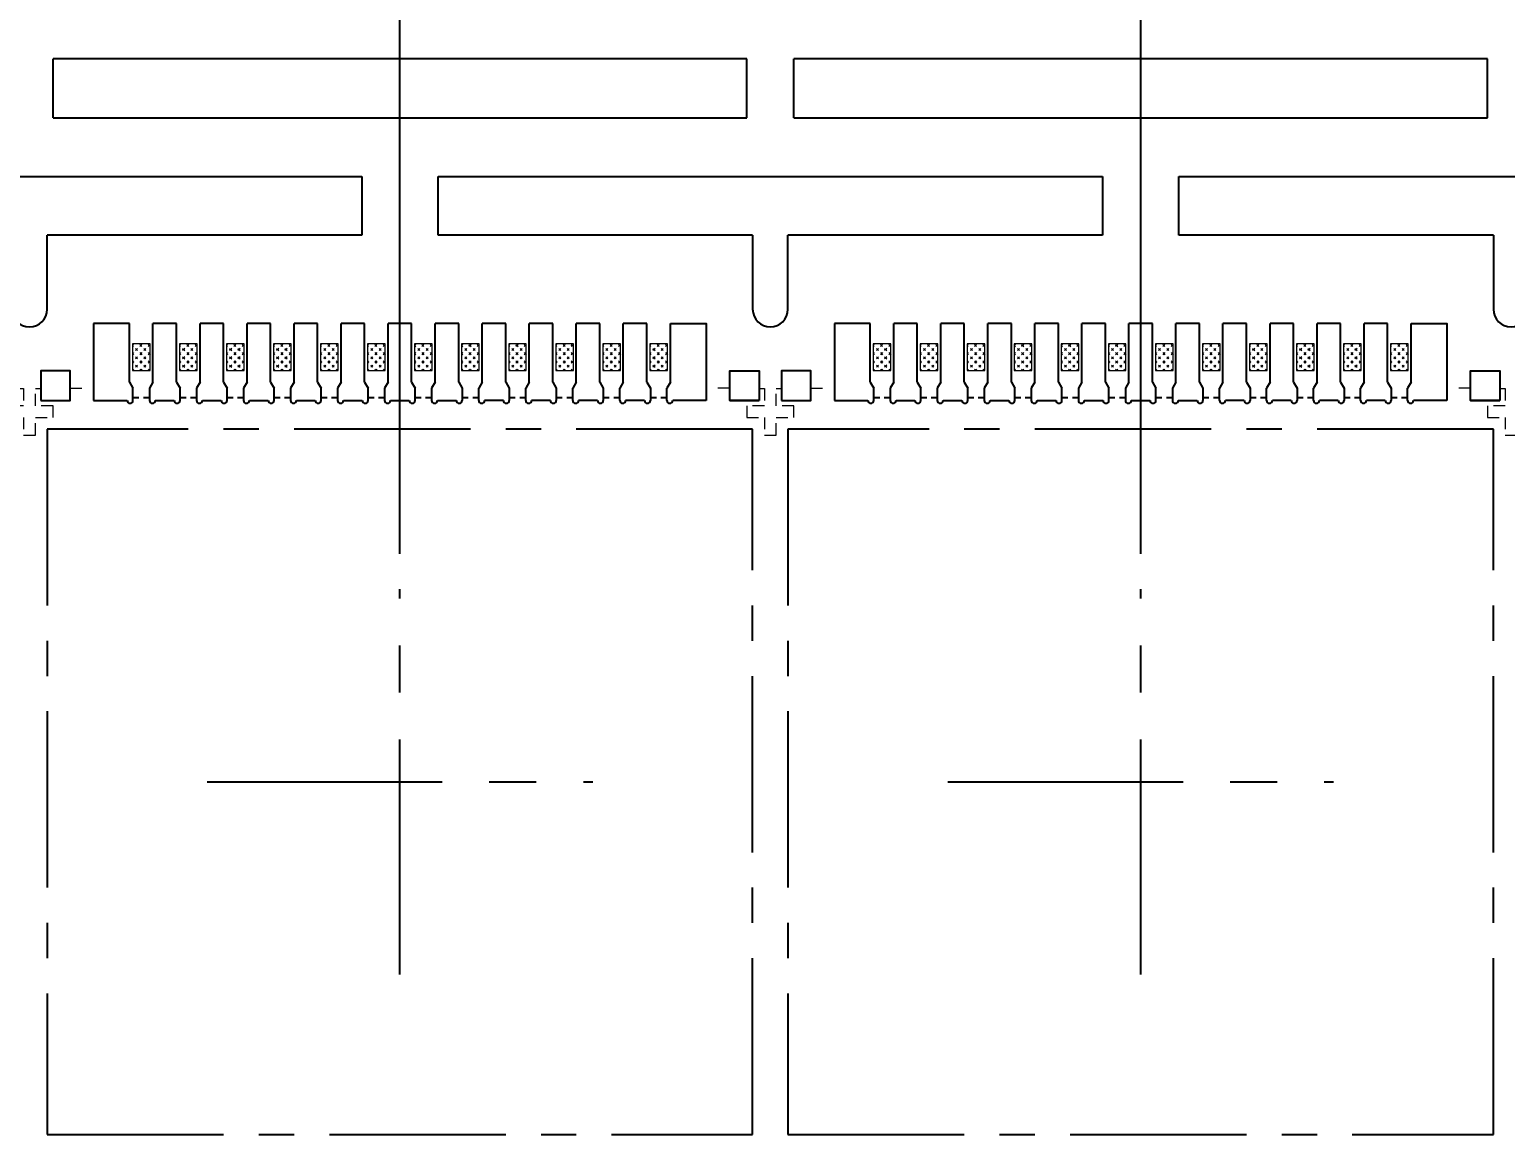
# Model space of a CAD drawing. Header units: inches. Extents: x 5 to 403, y 5 to 265.
# Drawn here: x 92.79 to 105.34, y 208.3 to 217.7 of the extents above; entities that cross this region are included whole.
import ezdxf

# ---------------------------------------------------------------- set-up
doc = ezdxf.new("R2010")
doc.units = ezdxf.units.IN
doc.header["$MEASUREMENT"] = 0
doc.linetypes.add('CENTER', pattern=[2, 1.25, -0.25, 0.25, -0.25])
doc.linetypes.add('HIDDEN', pattern=[0.375, 0.25, -0.125])
for name, color, linetype in [('1D（虚线、T-shape等)', 4, 'Continuous'), ('1（实线、SECTION图示等）', 7, 'Continuous'), ('CEN(中心线)', 1, 'CENTER'), ('DIM(尺寸标注）', 4, 'Continuous'), ('LFBOT（框架底面线、虚线）', 4, 'HIDDEN'), ('LFTOP（框架正面线、实线）', 7, 'Continuous'), ('PKG LINE（虚线）', 2, 'HIDDEN'), ('PLATING（电镀）', 3, 'Continuous')]:
    doc.layers.add(name, color=color, linetype=linetype)
doc.styles.add('SIMPLEX', font='SIMPLEX')
doc.styles.get("Standard").update_dxf_attribs({"font": ''})
doc.styles.get('Standard').set_extended_font_data('SimSun')
doc.dimstyles.get("Standard").update_dxf_attribs({"dimtxt": 0.18, "dimasz": 0.18, "dimexe": 0.18, "dimexo": 0.0625, "dimgap": 0.09, "dimtad": 0, "dimtih": 1, "dimtoh": 1, "dimdec": 4, "dimzin": 0, "dimdsep": 46, "dimtxsty": 'Standard', "dimcen": 0.09, "dimadec": 0, "dimazin": 0, "dimtfac": 1, "dimtdec": 4, "dimtofl": 0, "dimtmove": 0, "dimatfit": 3, "dimfxl": 0, "dimtolj": 1, "dimtzin": 0, "dimarcsym": 0})

# ---------------------------------------------------------------- blocks, each defined once
blk = doc.blocks.new('*D12')
at = {"layer": 'Defpoints', "color": 0}
for p in [(75.37, 227.93), (112.787, 220.436), (74.537, 210.048)]:
    blk.add_point(p, dxfattribs=at)
at = {"layer": 'DIM(尺寸标注）', "lineweight": 5}
for p, q in [((75.37, 227.67), (75.37, 227.93)), ((74.537, 227.41), (75.37, 227.67)), ((74.537, 210.118), (74.537, 227.41))]:
    blk.add_line(p, q, dxfattribs=at)
at = {"layer": 'DIM(尺寸标注）', "color": 1, "lineweight": 0, "insert": (75.37, 230.798), "char_height": 1.15, "attachment_point": 5, "rotation": 90, "style": 'SIMPLEX'}
blk.add_mtext('38.250', dxfattribs=at)

msp = doc.modelspace()

# ---------------------------------------------------------------- hatches: boundary and pattern name
at = {"layer": 'PLATING（电镀）', "linetype": 'ByBlock', "lineweight": 5}
h = msp.add_hatch(dxfattribs=at)
h.set_pattern_fill('CROSS', color=3, scale=0.05)
h.set_pattern_definition([(315, (-131.13546, 438.253304), (-0.035355339, -0.035355339), [0.025, -0.025]), (225, (-131.117783, 438.253304), (-0.035355339, 0.035355339), [0.025, -0.025])])
h.paths.add_polyline_path([(93.66232, 214.79804), (93.66232, 215.02304), (93.81232, 215.02304), (93.81232, 214.79804)])
h = msp.add_hatch(dxfattribs=at)
h.set_pattern_fill('CROSS', color=3, scale=0.05)
h.set_pattern_definition([(315, (-130.73546, 438.253304), (-0.035355339, -0.035355339), [0.025, -0.025]), (225, (-130.717783, 438.253304), (-0.035355339, 0.035355339), [0.025, -0.025])])
h.paths.add_polyline_path([(94.06232, 214.79804), (94.06232, 215.02304), (94.21232, 215.02304), (94.21232, 214.79804)])
h = msp.add_hatch(dxfattribs=at)
h.set_pattern_fill('CROSS', color=3, scale=0.05)
h.set_pattern_definition([(315, (-130.33546, 438.253304), (-0.035355339, -0.035355339), [0.025, -0.025]), (225, (-130.317783, 438.253304), (-0.035355339, 0.035355339), [0.025, -0.025])])
h.paths.add_polyline_path([(94.46232, 214.79804), (94.46232, 215.02304), (94.61232, 215.02304), (94.61232, 214.79804)])
h = msp.add_hatch(dxfattribs=at)
h.set_pattern_fill('CROSS', color=3, scale=0.05)
h.set_pattern_definition([(315, (-129.93546, 438.253304), (-0.035355339, -0.035355339), [0.025, -0.025]), (225, (-129.917783, 438.253304), (-0.035355339, 0.035355339), [0.025, -0.025])])
h.paths.add_polyline_path([(94.86232, 214.79804), (94.86232, 215.02304), (95.01232, 215.02304), (95.01232, 214.79804)])
h = msp.add_hatch(dxfattribs=at)
h.set_pattern_fill('CROSS', color=3, scale=0.05)
h.set_pattern_definition([(315, (-129.53546, 438.253304), (-0.035355339, -0.035355339), [0.025, -0.025]), (225, (-129.517783, 438.253304), (-0.035355339, 0.035355339), [0.025, -0.025])])
h.paths.add_polyline_path([(95.26232, 214.79804), (95.26232, 215.02304), (95.41232, 215.02304), (95.41232, 214.79804)])
h = msp.add_hatch(dxfattribs=at)
h.set_pattern_fill('CROSS', color=3, scale=0.05)
h.set_pattern_definition([(315, (-129.13546, 438.253304), (-0.035355339, -0.035355339), [0.025, -0.025]), (225, (-129.117783, 438.253304), (-0.035355339, 0.035355339), [0.025, -0.025])])
h.paths.add_polyline_path([(95.66232, 214.79804), (95.66232, 215.02304), (95.81232, 215.02304), (95.81232, 214.79804)])
h = msp.add_hatch(dxfattribs=at)
h.set_pattern_fill('CROSS', color=3, scale=0.05)
h.set_pattern_definition([(315, (-128.73546, 438.253304), (-0.035355339, -0.035355339), [0.025, -0.025]), (225, (-128.717783, 438.253304), (-0.035355339, 0.035355339), [0.025, -0.025])])
h.paths.add_polyline_path([(96.06232, 214.79804), (96.06232, 215.02304), (96.21232, 215.02304), (96.21232, 214.79804)])
h = msp.add_hatch(dxfattribs=at)
h.set_pattern_fill('CROSS', color=3, scale=0.05)
h.set_pattern_definition([(315, (-128.33546, 438.253304), (-0.035355339, -0.035355339), [0.025, -0.025]), (225, (-128.317783, 438.253304), (-0.035355339, 0.035355339), [0.025, -0.025])])
h.paths.add_polyline_path([(96.46232, 214.79804), (96.46232, 215.02304), (96.61232, 215.02304), (96.61232, 214.79804)])
h = msp.add_hatch(dxfattribs=at)
h.set_pattern_fill('CROSS', color=3, scale=0.05)
h.set_pattern_definition([(315, (-127.93546, 438.253304), (-0.035355339, -0.035355339), [0.025, -0.025]), (225, (-127.917783, 438.253304), (-0.035355339, 0.035355339), [0.025, -0.025])])
h.paths.add_polyline_path([(96.86232, 214.79804), (96.86232, 215.02304), (97.01232, 215.02304), (97.01232, 214.79804)])
h = msp.add_hatch(dxfattribs=at)
h.set_pattern_fill('CROSS', color=3, scale=0.05)
h.set_pattern_definition([(315, (-127.53546, 438.253304), (-0.035355339, -0.035355339), [0.025, -0.025]), (225, (-127.517783, 438.253304), (-0.035355339, 0.035355339), [0.025, -0.025])])
h.paths.add_polyline_path([(97.26232, 214.79804), (97.26232, 215.02304), (97.41232, 215.02304), (97.41232, 214.79804)])
h = msp.add_hatch(dxfattribs=at)
h.set_pattern_fill('CROSS', color=3, scale=0.05)
h.set_pattern_definition([(315, (-127.13546, 438.253304), (-0.035355339, -0.035355339), [0.025, -0.025]), (225, (-127.117783, 438.253304), (-0.035355339, 0.035355339), [0.025, -0.025])])
h.paths.add_polyline_path([(97.66232, 214.79804), (97.66232, 215.02304), (97.81232, 215.02304), (97.81232, 214.79804)])
h = msp.add_hatch(dxfattribs=at)
h.set_pattern_fill('CROSS', color=3, scale=0.05)
h.set_pattern_definition([(315, (-126.73546, 438.253304), (-0.035355339, -0.035355339), [0.025, -0.025]), (225, (-126.717783, 438.253304), (-0.035355339, 0.035355339), [0.025, -0.025])])
h.paths.add_polyline_path([(98.06232, 214.79804), (98.06232, 215.02304), (98.21232, 215.02304), (98.21232, 214.79804)])
h = msp.add_hatch(dxfattribs=at)
h.set_pattern_fill('CROSS', color=3, scale=0.05)
h.set_pattern_definition([(315, (-124.83546, 438.253304), (-0.035355339, -0.035355339), [0.025, -0.025]), (225, (-124.817783, 438.253304), (-0.035355339, 0.035355339), [0.025, -0.025])])
h.paths.add_polyline_path([(99.96232, 214.79804), (99.96232, 215.02304), (100.11232, 215.02304), (100.11232, 214.79804)])
h = msp.add_hatch(dxfattribs=at)
h.set_pattern_fill('CROSS', color=3, scale=0.05)
h.set_pattern_definition([(315, (-124.43546, 438.253304), (-0.035355339, -0.035355339), [0.025, -0.025]), (225, (-124.417783, 438.253304), (-0.035355339, 0.035355339), [0.025, -0.025])])
h.paths.add_polyline_path([(100.36232, 214.79804), (100.36232, 215.02304), (100.51232, 215.02304), (100.51232, 214.79804)])
h = msp.add_hatch(dxfattribs=at)
h.set_pattern_fill('CROSS', color=3, scale=0.05)
h.set_pattern_definition([(315, (-124.03546, 438.253304), (-0.035355339, -0.035355339), [0.025, -0.025]), (225, (-124.017783, 438.253304), (-0.035355339, 0.035355339), [0.025, -0.025])])
h.paths.add_polyline_path([(100.76232, 214.79804), (100.76232, 215.02304), (100.91232, 215.02304), (100.91232, 214.79804)])
h = msp.add_hatch(dxfattribs=at)
h.set_pattern_fill('CROSS', color=3, scale=0.05)
h.set_pattern_definition([(315, (-123.63546, 438.253304), (-0.035355339, -0.035355339), [0.025, -0.025]), (225, (-123.617783, 438.253304), (-0.035355339, 0.035355339), [0.025, -0.025])])
h.paths.add_polyline_path([(101.16232, 214.79804), (101.16232, 215.02304), (101.31232, 215.02304), (101.31232, 214.79804)])
h = msp.add_hatch(dxfattribs=at)
h.set_pattern_fill('CROSS', color=3, scale=0.05)
h.set_pattern_definition([(315, (-123.23546, 438.253304), (-0.035355339, -0.035355339), [0.025, -0.025]), (225, (-123.217783, 438.253304), (-0.035355339, 0.035355339), [0.025, -0.025])])
h.paths.add_polyline_path([(101.56232, 214.79804), (101.56232, 215.02304), (101.71232, 215.02304), (101.71232, 214.79804)])
h = msp.add_hatch(dxfattribs=at)
h.set_pattern_fill('CROSS', color=3, scale=0.05)
h.set_pattern_definition([(315, (-122.83546, 438.253304), (-0.035355339, -0.035355339), [0.025, -0.025]), (225, (-122.817783, 438.253304), (-0.035355339, 0.035355339), [0.025, -0.025])])
h.paths.add_polyline_path([(101.96232, 214.79804), (101.96232, 215.02304), (102.11232, 215.02304), (102.11232, 214.79804)])
h = msp.add_hatch(dxfattribs=at)
h.set_pattern_fill('CROSS', color=3, scale=0.05)
h.set_pattern_definition([(315, (-122.43546, 438.253304), (-0.035355339, -0.035355339), [0.025, -0.025]), (225, (-122.417783, 438.253304), (-0.035355339, 0.035355339), [0.025, -0.025])])
h.paths.add_polyline_path([(102.36232, 214.79804), (102.36232, 215.02304), (102.51232, 215.02304), (102.51232, 214.79804)])
h = msp.add_hatch(dxfattribs=at)
h.set_pattern_fill('CROSS', color=3, scale=0.05)
h.set_pattern_definition([(315, (-122.03546, 438.253304), (-0.035355339, -0.035355339), [0.025, -0.025]), (225, (-122.017783, 438.253304), (-0.035355339, 0.035355339), [0.025, -0.025])])
h.paths.add_polyline_path([(102.76232, 214.79804), (102.76232, 215.02304), (102.91232, 215.02304), (102.91232, 214.79804)])
h = msp.add_hatch(dxfattribs=at)
h.set_pattern_fill('CROSS', color=3, scale=0.05)
h.set_pattern_definition([(315, (-121.63546, 438.253304), (-0.035355339, -0.035355339), [0.025, -0.025]), (225, (-121.617783, 438.253304), (-0.035355339, 0.035355339), [0.025, -0.025])])
h.paths.add_polyline_path([(103.16232, 214.79804), (103.16232, 215.02304), (103.31232, 215.02304), (103.31232, 214.79804)])
h = msp.add_hatch(dxfattribs=at)
h.set_pattern_fill('CROSS', color=3, scale=0.05)
h.set_pattern_definition([(315, (-121.23546, 438.253304), (-0.035355339, -0.035355339), [0.025, -0.025]), (225, (-121.217783, 438.253304), (-0.035355339, 0.035355339), [0.025, -0.025])])
h.paths.add_polyline_path([(103.56232, 214.79804), (103.56232, 215.02304), (103.71232, 215.02304), (103.71232, 214.79804)])
h = msp.add_hatch(dxfattribs=at)
h.set_pattern_fill('CROSS', color=3, scale=0.05)
h.set_pattern_definition([(315, (-120.83546, 438.253304), (-0.035355339, -0.035355339), [0.025, -0.025]), (225, (-120.817783, 438.253304), (-0.035355339, 0.035355339), [0.025, -0.025])])
h.paths.add_polyline_path([(103.96232, 214.79804), (103.96232, 215.02304), (104.11232, 215.02304), (104.11232, 214.79804)])
h = msp.add_hatch(dxfattribs=at)
h.set_pattern_fill('CROSS', color=3, scale=0.05)
h.set_pattern_definition([(315, (-120.43546, 438.253304), (-0.035355339, -0.035355339), [0.025, -0.025]), (225, (-120.417783, 438.253304), (-0.035355339, 0.035355339), [0.025, -0.025])])
h.paths.add_polyline_path([(104.36232, 214.79804), (104.36232, 215.02304), (104.51232, 215.02304), (104.51232, 214.79804)])

# ---------------------------------------------------------------- linework, layer by layer
at = {"layer": '1D（虚线、T-shape等)', "linetype": 'HIDDEN', "lineweight": 0, "ltscale": 0.25}
for p, q in [((93.13232, 214.64804, 0.1444), (93.33232, 214.64804, 0.1444)), ((98.74232, 214.64804, 0.1444), (98.54232, 214.64804, 0.1444)), ((99.43232, 214.64804, 0.1444), (99.63232, 214.64804, 0.1444)), ((105.04232, 214.64804, 0.1444), (104.84232, 214.64804, 0.1444))]:
    msp.add_line(p, q, dxfattribs=at)
at = {"layer": '1D（虚线、T-shape等)', "linetype": 'HIDDEN', "lineweight": 0, "ltscale": 0.25, "elevation": 0.1444}
for points in [[(92.69232, 214.64304), (92.73732, 214.64304), (92.73732, 214.49804), (92.58732, 214.49804), (92.58732, 214.39804), (92.73732, 214.39804), (92.73732, 214.24804), (92.83732, 214.24804), (92.83732, 214.39804), (92.98732, 214.39804), (92.98732, 214.49804), (92.83732, 214.49804), (92.83732, 214.64304), (92.88232, 214.64304)], [(98.99232, 214.64304), (99.03732, 214.64304), (99.03732, 214.49804), (98.88732, 214.49804), (98.88732, 214.39804), (99.03732, 214.39804), (99.03732, 214.24804), (99.13732, 214.24804), (99.13732, 214.39804), (99.28732, 214.39804), (99.28732, 214.49804), (99.13732, 214.49804), (99.13732, 214.64304), (99.18232, 214.64304)], [(105.29232, 214.64304), (105.33732, 214.64304), (105.33732, 214.49804), (105.18732, 214.49804), (105.18732, 214.39804), (105.33732, 214.39804), (105.33732, 214.24804), (105.43732, 214.24804), (105.43732, 214.39804), (105.58732, 214.39804), (105.58732, 214.49804), (105.43732, 214.49804), (105.43732, 214.64304), (105.48232, 214.64304)]]:
    msp.add_lwpolyline(points, dxfattribs=at)
at = {"layer": '1（实线、SECTION图示等）'}
for p, q in [((98.88732, 217.44804, 0.1444), (92.98732, 217.44804, 0.1444)), ((92.98732, 216.94804, 0.1444), (92.98732, 217.44804, 0.1444)), ((98.88732, 216.94804, 0.1444), (98.88732, 217.44804, 0.1444)), ((105.18732, 217.44804, 0.1444), (99.28732, 217.44804, 0.1444)), ((99.28732, 216.94804, 0.1444), (99.28732, 217.44804, 0.1444)), ((105.18732, 216.94804, 0.1444), (105.18732, 217.44804, 0.1444)), ((92.98732, 216.94804, 0.1444), (98.88732, 216.94804, 0.1444)), ((99.28732, 216.94804, 0.1444), (105.18732, 216.94804, 0.1444))]:
    msp.add_line(p, q, dxfattribs=at)
at = {"layer": '1（实线、SECTION图示等）', "ltscale": 10}
for p, q in [((89.96232, 216.44804, 0.1444), (95.61232, 216.44804, 0.1444)), ((95.61232, 216.44804, 0.1444), (95.61232, 215.94804, 0.1444)), ((96.26232, 215.94804, 0.1444), (96.26232, 216.44804, 0.1444)), ((96.26232, 216.44804, 0.1444), (101.91232, 216.44804, 0.1444)), ((101.91232, 216.44804, 0.1444), (101.91232, 215.94804, 0.1444)), ((102.56232, 215.94804, 0.1444), (102.56232, 216.44804, 0.1444)), ((102.56232, 216.44804, 0.1444), (108.21232, 216.44804, 0.1444)), ((95.61232, 215.94804, 0.1444), (92.93732, 215.94804, 0.1444)), ((92.93732, 215.31804, 0.1444), (92.93732, 215.94804, 0.1444)), ((98.93732, 215.94804, 0.1444), (96.26232, 215.94804, 0.1444)), ((98.93732, 215.94804, 0.1444), (98.93732, 215.31804, 0.1444)), ((101.91232, 215.94804, 0.1444), (99.23732, 215.94804, 0.1444)), ((99.23732, 215.31804, 0.1444), (99.23732, 215.94804, 0.1444)), ((105.23732, 215.94804, 0.1444), (102.56232, 215.94804, 0.1444)), ((105.23732, 215.94804, 0.1444), (105.23732, 215.31804, 0.1444))]:
    msp.add_line(p, q, dxfattribs=at)
for centre in [(92.78732, 215.31804, 0.1444), (99.08732, 215.31804, 0.1444), (105.38732, 215.31804, 0.1444)]:
    msp.add_arc(centre, 0.15, 180, 0, dxfattribs=at)
at = {"layer": 'CEN(中心线)', "linetype": 'CENTER', "ltscale": 1.6}
for p, q in [((95.93732, 209.65807, 0.1444), (95.93732, 212.938, 0.1444)), ((102.23732, 209.65807, 0.1444), (102.23732, 212.938, 0.1444)), ((94.29736, 211.29804, 0.1444), (97.57729, 211.29804, 0.1444)), ((100.59736, 211.29804, 0.1444), (103.87729, 211.29804, 0.1444))]:
    msp.add_line(p, q, dxfattribs=at)
at = {"layer": 'DIM(尺寸标注）'}
for p, q in [((95.93732, 213.238, 0.1444), (95.93732, 227.86545, 0.1444)), ((102.23732, 213.238, 0.1444), (102.23732, 227.86545, 0.1444))]:
    msp.add_line(p, q, dxfattribs=at)
at = {"layer": 'LFBOT（框架底面线、虚线）', "linetype": 'HIDDEN', "ltscale": 0.2, "elevation": 0.1444}
for points in [[(93.66732, 214.56804), (93.71832, 214.56804)], [(93.75632, 214.56804), (93.80732, 214.56804)], [(94.06732, 214.56804), (94.11832, 214.56804)], [(94.15632, 214.56804), (94.20732, 214.56804)], [(94.46732, 214.56804), (94.51832, 214.56804)], [(94.55632, 214.56804), (94.60732, 214.56804)], [(94.86732, 214.56804), (94.91832, 214.56804)], [(94.95632, 214.56804), (95.00732, 214.56804)], [(95.26732, 214.56804), (95.31832, 214.56804)], [(95.35632, 214.56804), (95.40732, 214.56804)], [(95.66732, 214.56804), (95.71832, 214.56804)], [(95.75632, 214.56804), (95.80732, 214.56804)], [(96.06732, 214.56804), (96.11832, 214.56804)], [(96.15632, 214.56804), (96.20732, 214.56804)], [(96.46732, 214.56804), (96.51832, 214.56804)], [(96.55632, 214.56804), (96.60732, 214.56804)], [(96.86732, 214.56804), (96.91832, 214.56804)], [(96.95632, 214.56804), (97.00732, 214.56804)], [(97.26732, 214.56804), (97.31832, 214.56804)], [(97.35632, 214.56804), (97.40732, 214.56804)], [(97.66732, 214.56804), (97.71832, 214.56804)], [(97.75632, 214.56804), (97.80732, 214.56804)], [(98.06732, 214.56804), (98.11832, 214.56804)], [(98.15632, 214.56804), (98.20732, 214.56804)], [(99.96732, 214.56804), (100.01832, 214.56804)], [(100.05632, 214.56804), (100.10732, 214.56804)], [(100.36732, 214.56804), (100.41832, 214.56804)], [(100.45632, 214.56804), (100.50732, 214.56804)], [(100.76732, 214.56804), (100.81832, 214.56804)], [(100.85632, 214.56804), (100.90732, 214.56804)], [(101.16732, 214.56804), (101.21832, 214.56804)], [(101.25632, 214.56804), (101.30732, 214.56804)], [(101.56732, 214.56804), (101.61832, 214.56804)], [(101.65632, 214.56804), (101.70732, 214.56804)], [(101.96732, 214.56804), (102.01832, 214.56804)], [(102.05632, 214.56804), (102.10732, 214.56804)], [(102.36732, 214.56804), (102.41832, 214.56804)], [(102.45632, 214.56804), (102.50732, 214.56804)], [(102.76732, 214.56804), (102.81832, 214.56804)], [(102.85632, 214.56804), (102.90732, 214.56804)], [(103.16732, 214.56804), (103.21832, 214.56804)], [(103.25632, 214.56804), (103.30732, 214.56804)], [(103.56732, 214.56804), (103.61832, 214.56804)], [(103.65632, 214.56804), (103.70732, 214.56804)], [(103.96732, 214.56804), (104.01832, 214.56804)], [(104.05632, 214.56804), (104.10732, 214.56804)], [(104.36732, 214.56804), (104.41832, 214.56804)], [(104.45632, 214.56804), (104.50732, 214.56804)]]:
    msp.add_lwpolyline(points, dxfattribs=at)
at = {"layer": 'LFTOP（框架正面线、实线）', "color": 7}
for p, q in [((93.33732, 215.19804, 0.1444), (93.33232, 215.19804, 0.1444)), ((93.33232, 215.19804, 0.1444), (93.33232, 214.89804, 0.1444)), ((93.63732, 215.19804, 0.1444), (93.33732, 215.19804, 0.1444)), ((93.63732, 214.69804, 0.1444), (93.63732, 215.19804, 0.1444)), ((93.83732, 214.69804, 0.1444), (93.83732, 215.19804, 0.1444)), ((94.03732, 214.69804, 0.1444), (94.03732, 215.19804, 0.1444)), ((94.23732, 214.69804, 0.1444), (94.23732, 215.19804, 0.1444)), ((94.43732, 214.69804, 0.1444), (94.43732, 215.19804, 0.1444)), ((94.63732, 214.69804, 0.1444), (94.63732, 215.19804, 0.1444)), ((94.83732, 214.69804, 0.1444), (94.83732, 215.19804, 0.1444)), ((95.03732, 214.69804, 0.1444), (95.03732, 215.19804, 0.1444)), ((95.23732, 214.69804, 0.1444), (95.23732, 215.19804, 0.1444)), ((95.43732, 214.69804, 0.1444), (95.43732, 215.19804, 0.1444)), ((95.63732, 214.69804, 0.1444), (95.63732, 215.19804, 0.1444)), ((95.83732, 214.69804, 0.1444), (95.83732, 215.19804, 0.1444)), ((96.03732, 214.69804, 0.1444), (96.03732, 215.19804, 0.1444)), ((96.23732, 214.69804, 0.1444), (96.23732, 215.19804, 0.1444)), ((96.43732, 214.69804, 0.1444), (96.43732, 215.19804, 0.1444)), ((96.63732, 214.69804, 0.1444), (96.63732, 215.19804, 0.1444)), ((96.83732, 214.69804, 0.1444), (96.83732, 215.19804, 0.1444)), ((97.03732, 214.69804, 0.1444), (97.03732, 215.19804, 0.1444)), ((97.23732, 214.69804, 0.1444), (97.23732, 215.19804, 0.1444)), ((97.43732, 214.69804, 0.1444), (97.43732, 215.19804, 0.1444)), ((97.63732, 214.69804, 0.1444), (97.63732, 215.19804, 0.1444)), ((97.83732, 214.69804, 0.1444), (97.83732, 215.19804, 0.1444)), ((98.03732, 214.69804, 0.1444), (98.03732, 215.19804, 0.1444)), ((98.23732, 214.69804, 0.1444), (98.23732, 215.19804, 0.1444)), ((99.63732, 215.19804, 0.1444), (99.63232, 215.19804, 0.1444)), ((99.63232, 215.19804, 0.1444), (99.63232, 214.89804, 0.1444)), ((99.93732, 215.19804, 0.1444), (99.63732, 215.19804, 0.1444)), ((99.93732, 214.69804, 0.1444), (99.93732, 215.19804, 0.1444)), ((100.13732, 214.69804, 0.1444), (100.13732, 215.19804, 0.1444)), ((100.33732, 214.69804, 0.1444), (100.33732, 215.19804, 0.1444)), ((100.53732, 214.69804, 0.1444), (100.53732, 215.19804, 0.1444)), ((100.73732, 214.69804, 0.1444), (100.73732, 215.19804, 0.1444)), ((100.93732, 214.69804, 0.1444), (100.93732, 215.19804, 0.1444)), ((101.13732, 214.69804, 0.1444), (101.13732, 215.19804, 0.1444)), ((101.33732, 214.69804, 0.1444), (101.33732, 215.19804, 0.1444)), ((101.53732, 214.69804, 0.1444), (101.53732, 215.19804, 0.1444)), ((101.73732, 214.69804, 0.1444), (101.73732, 215.19804, 0.1444)), ((101.93732, 214.69804, 0.1444), (101.93732, 215.19804, 0.1444)), ((102.13732, 214.69804, 0.1444), (102.13732, 215.19804, 0.1444)), ((102.33732, 214.69804, 0.1444), (102.33732, 215.19804, 0.1444)), ((102.53732, 214.69804, 0.1444), (102.53732, 215.19804, 0.1444)), ((102.73732, 214.69804, 0.1444), (102.73732, 215.19804, 0.1444)), ((102.93732, 214.69804, 0.1444), (102.93732, 215.19804, 0.1444)), ((103.13732, 214.69804, 0.1444), (103.13732, 215.19804, 0.1444)), ((103.33732, 214.69804, 0.1444), (103.33732, 215.19804, 0.1444)), ((103.53732, 214.69804, 0.1444), (103.53732, 215.19804, 0.1444)), ((103.73732, 214.69804, 0.1444), (103.73732, 215.19804, 0.1444)), ((103.93732, 214.69804, 0.1444), (103.93732, 215.19804, 0.1444)), ((104.13732, 214.69804, 0.1444), (104.13732, 215.19804, 0.1444)), ((104.33732, 214.69804, 0.1444), (104.33732, 215.19804, 0.1444)), ((104.53732, 214.69804, 0.1444), (104.53732, 215.19804, 0.1444)), ((93.33232, 214.89804, 0.1444), (93.33232, 214.54304, 0.1444)), ((99.63232, 214.89804, 0.1444), (99.63232, 214.54304, 0.1444)), ((93.63732, 214.69804, 0.1444), (93.66732, 214.64804, 0.1444)), ((93.66732, 214.54304, 0.1444), (93.66732, 214.64804, 0.1444)), ((93.83732, 214.69804, 0.1444), (93.80732, 214.64804, 0.1444)), ((93.80732, 214.64804, 0.1444), (93.80732, 214.54304, 0.1444)), ((94.03732, 214.69804, 0.1444), (94.06732, 214.64804, 0.1444)), ((94.06732, 214.54304, 0.1444), (94.06732, 214.64804, 0.1444)), ((94.23732, 214.69804, 0.1444), (94.20732, 214.64804, 0.1444)), ((94.20732, 214.64804, 0.1444), (94.20732, 214.54304, 0.1444)), ((94.43732, 214.69804, 0.1444), (94.46732, 214.64804, 0.1444)), ((94.46732, 214.54304, 0.1444), (94.46732, 214.64804, 0.1444)), ((94.63732, 214.69804, 0.1444), (94.60732, 214.64804, 0.1444)), ((94.60732, 214.64804, 0.1444), (94.60732, 214.54304, 0.1444)), ((94.83732, 214.69804, 0.1444), (94.86732, 214.64804, 0.1444)), ((94.86732, 214.54304, 0.1444), (94.86732, 214.64804, 0.1444)), ((95.03732, 214.69804, 0.1444), (95.00732, 214.64804, 0.1444)), ((95.00732, 214.64804, 0.1444), (95.00732, 214.54304, 0.1444)), ((95.23732, 214.69804, 0.1444), (95.26732, 214.64804, 0.1444)), ((95.26732, 214.54304, 0.1444), (95.26732, 214.64804, 0.1444)), ((95.43732, 214.69804, 0.1444), (95.40732, 214.64804, 0.1444)), ((95.40732, 214.64804, 0.1444), (95.40732, 214.54304, 0.1444)), ((95.63732, 214.69804, 0.1444), (95.66732, 214.64804, 0.1444)), ((95.66732, 214.54304, 0.1444), (95.66732, 214.64804, 0.1444)), ((95.83732, 214.69804, 0.1444), (95.80732, 214.64804, 0.1444)), ((95.80732, 214.64804, 0.1444), (95.80732, 214.54304, 0.1444)), ((96.03732, 214.69804, 0.1444), (96.06732, 214.64804, 0.1444)), ((96.06732, 214.54304, 0.1444), (96.06732, 214.64804, 0.1444)), ((96.23732, 214.69804, 0.1444), (96.20732, 214.64804, 0.1444)), ((96.20732, 214.64804, 0.1444), (96.20732, 214.54304, 0.1444)), ((96.43732, 214.69804, 0.1444), (96.46732, 214.64804, 0.1444)), ((96.46732, 214.64804, 0.1444), (96.46732, 214.54304, 0.1444)), ((96.63732, 214.69804, 0.1444), (96.60732, 214.64804, 0.1444)), ((96.60732, 214.54304, 0.1444), (96.60732, 214.64804, 0.1444)), ((96.83732, 214.69804, 0.1444), (96.86732, 214.64804, 0.1444)), ((96.86732, 214.64804, 0.1444), (96.86732, 214.54304, 0.1444)), ((97.03732, 214.69804, 0.1444), (97.00732, 214.64804, 0.1444)), ((97.00732, 214.54304, 0.1444), (97.00732, 214.64804, 0.1444)), ((97.23732, 214.69804, 0.1444), (97.26732, 214.64804, 0.1444)), ((97.26732, 214.64804, 0.1444), (97.26732, 214.54304, 0.1444)), ((97.43732, 214.69804, 0.1444), (97.40732, 214.64804, 0.1444)), ((97.40732, 214.54304, 0.1444), (97.40732, 214.64804, 0.1444)), ((97.63732, 214.69804, 0.1444), (97.66732, 214.64804, 0.1444)), ((97.66732, 214.64804, 0.1444), (97.66732, 214.54304, 0.1444)), ((97.83732, 214.69804, 0.1444), (97.80732, 214.64804, 0.1444)), ((97.80732, 214.54304, 0.1444), (97.80732, 214.64804, 0.1444)), ((98.03732, 214.69804, 0.1444), (98.06732, 214.64804, 0.1444)), ((98.06732, 214.64804, 0.1444), (98.06732, 214.54304, 0.1444)), ((98.23732, 214.69804, 0.1444), (98.20732, 214.64804, 0.1444)), ((98.20732, 214.54304, 0.1444), (98.20732, 214.64804, 0.1444)), ((99.93732, 214.69804, 0.1444), (99.96732, 214.64804, 0.1444)), ((99.96732, 214.54304, 0.1444), (99.96732, 214.64804, 0.1444)), ((100.13732, 214.69804, 0.1444), (100.10732, 214.64804, 0.1444)), ((100.10732, 214.64804, 0.1444), (100.10732, 214.54304, 0.1444)), ((100.33732, 214.69804, 0.1444), (100.36732, 214.64804, 0.1444)), ((100.36732, 214.54304, 0.1444), (100.36732, 214.64804, 0.1444)), ((100.53732, 214.69804, 0.1444), (100.50732, 214.64804, 0.1444)), ((100.50732, 214.64804, 0.1444), (100.50732, 214.54304, 0.1444)), ((100.73732, 214.69804, 0.1444), (100.76732, 214.64804, 0.1444)), ((100.76732, 214.54304, 0.1444), (100.76732, 214.64804, 0.1444)), ((100.93732, 214.69804, 0.1444), (100.90732, 214.64804, 0.1444)), ((100.90732, 214.64804, 0.1444), (100.90732, 214.54304, 0.1444)), ((101.13732, 214.69804, 0.1444), (101.16732, 214.64804, 0.1444)), ((101.16732, 214.54304, 0.1444), (101.16732, 214.64804, 0.1444)), ((101.33732, 214.69804, 0.1444), (101.30732, 214.64804, 0.1444)), ((101.30732, 214.64804, 0.1444), (101.30732, 214.54304, 0.1444)), ((101.53732, 214.69804, 0.1444), (101.56732, 214.64804, 0.1444)), ((101.56732, 214.54304, 0.1444), (101.56732, 214.64804, 0.1444)), ((101.73732, 214.69804, 0.1444), (101.70732, 214.64804, 0.1444)), ((101.70732, 214.64804, 0.1444), (101.70732, 214.54304, 0.1444)), ((101.93732, 214.69804, 0.1444), (101.96732, 214.64804, 0.1444)), ((101.96732, 214.54304, 0.1444), (101.96732, 214.64804, 0.1444)), ((102.13732, 214.69804, 0.1444), (102.10732, 214.64804, 0.1444)), ((102.10732, 214.64804, 0.1444), (102.10732, 214.54304, 0.1444)), ((102.33732, 214.69804, 0.1444), (102.36732, 214.64804, 0.1444)), ((102.36732, 214.54304, 0.1444), (102.36732, 214.64804, 0.1444)), ((102.53732, 214.69804, 0.1444), (102.50732, 214.64804, 0.1444)), ((102.50732, 214.64804, 0.1444), (102.50732, 214.54304, 0.1444)), ((102.73732, 214.69804, 0.1444), (102.76732, 214.64804, 0.1444)), ((102.76732, 214.64804, 0.1444), (102.76732, 214.54304, 0.1444)), ((102.93732, 214.69804, 0.1444), (102.90732, 214.64804, 0.1444)), ((102.90732, 214.54304, 0.1444), (102.90732, 214.64804, 0.1444)), ((103.13732, 214.69804, 0.1444), (103.16732, 214.64804, 0.1444)), ((103.16732, 214.64804, 0.1444), (103.16732, 214.54304, 0.1444)), ((103.33732, 214.69804, 0.1444), (103.30732, 214.64804, 0.1444)), ((103.30732, 214.54304, 0.1444), (103.30732, 214.64804, 0.1444)), ((103.53732, 214.69804, 0.1444), (103.56732, 214.64804, 0.1444)), ((103.56732, 214.64804, 0.1444), (103.56732, 214.54304, 0.1444)), ((103.73732, 214.69804, 0.1444), (103.70732, 214.64804, 0.1444)), ((103.70732, 214.54304, 0.1444), (103.70732, 214.64804, 0.1444)), ((103.93732, 214.69804, 0.1444), (103.96732, 214.64804, 0.1444)), ((103.96732, 214.64804, 0.1444), (103.96732, 214.54304, 0.1444)), ((104.13732, 214.69804, 0.1444), (104.10732, 214.64804, 0.1444)), ((104.10732, 214.54304, 0.1444), (104.10732, 214.64804, 0.1444)), ((104.33732, 214.69804, 0.1444), (104.36732, 214.64804, 0.1444)), ((104.36732, 214.64804, 0.1444), (104.36732, 214.54304, 0.1444)), ((104.53732, 214.69804, 0.1444), (104.50732, 214.64804, 0.1444)), ((104.50732, 214.54304, 0.1444), (104.50732, 214.64804, 0.1444)), ((93.33232, 214.54304, 0.1444), (93.61732, 214.54304, 0.1444)), ((93.85732, 214.54304, 0.1444), (94.01732, 214.54304, 0.1444)), ((94.25732, 214.54304, 0.1444), (94.41732, 214.54304, 0.1444)), ((94.65732, 214.54304, 0.1444), (94.81732, 214.54304, 0.1444)), ((95.05732, 214.54304, 0.1444), (95.21732, 214.54304, 0.1444)), ((95.45732, 214.54304, 0.1444), (95.61732, 214.54304, 0.1444)), ((95.85732, 214.54304, 0.1444), (96.01732, 214.54304, 0.1444)), ((96.25732, 214.54304, 0.1444), (96.41732, 214.54304, 0.1444)), ((96.81732, 214.54304, 0.1444), (96.65732, 214.54304, 0.1444)), ((97.21732, 214.54304, 0.1444), (97.05732, 214.54304, 0.1444)), ((97.61732, 214.54304, 0.1444), (97.45732, 214.54304, 0.1444)), ((98.01732, 214.54304, 0.1444), (97.85732, 214.54304, 0.1444)), ((98.54232, 214.54304, 0.1444), (98.25732, 214.54304, 0.1444)), ((98.74232, 214.54304, 0.1444), (98.99232, 214.54304, 0.1444)), ((99.63232, 214.54304, 0.1444), (99.91732, 214.54304, 0.1444)), ((100.15732, 214.54304, 0.1444), (100.31732, 214.54304, 0.1444)), ((100.55732, 214.54304, 0.1444), (100.71732, 214.54304, 0.1444)), ((100.95732, 214.54304, 0.1444), (101.11732, 214.54304, 0.1444)), ((101.35732, 214.54304, 0.1444), (101.51732, 214.54304, 0.1444)), ((101.75732, 214.54304, 0.1444), (101.91732, 214.54304, 0.1444)), ((102.15732, 214.54304, 0.1444), (102.31732, 214.54304, 0.1444)), ((102.55732, 214.54304, 0.1444), (102.71732, 214.54304, 0.1444)), ((103.11732, 214.54304, 0.1444), (102.95732, 214.54304, 0.1444)), ((103.51732, 214.54304, 0.1444), (103.35732, 214.54304, 0.1444)), ((103.91732, 214.54304, 0.1444), (103.75732, 214.54304, 0.1444)), ((104.31732, 214.54304, 0.1444), (104.15732, 214.54304, 0.1444)), ((104.84232, 214.54304, 0.1444), (104.55732, 214.54304, 0.1444)), ((105.04232, 214.54304, 0.1444), (105.29232, 214.54304, 0.1444))]:
    msp.add_line(p, q, dxfattribs=at)
at = {"layer": 'LFTOP（框架正面线、实线）'}
for p, q in [((94.03732, 215.19804, 0.1444), (93.83732, 215.19804, 0.1444)), ((94.43732, 215.19804, 0.1444), (94.23732, 215.19804, 0.1444)), ((94.83732, 215.19804, 0.1444), (94.63732, 215.19804, 0.1444)), ((95.23732, 215.19804, 0.1444), (95.03732, 215.19804, 0.1444)), ((95.63732, 215.19804, 0.1444), (95.43732, 215.19804, 0.1444)), ((96.03732, 215.19804, 0.1444), (95.83732, 215.19804, 0.1444)), ((96.43732, 215.19804, 0.1444), (96.23732, 215.19804, 0.1444)), ((96.83732, 215.19804, 0.1444), (96.63732, 215.19804, 0.1444)), ((97.23732, 215.19804, 0.1444), (97.03732, 215.19804, 0.1444)), ((97.63732, 215.19804, 0.1444), (97.43732, 215.19804, 0.1444)), ((98.03732, 215.19804, 0.1444), (97.83732, 215.19804, 0.1444)), ((100.33732, 215.19804, 0.1444), (100.13732, 215.19804, 0.1444)), ((100.73732, 215.19804, 0.1444), (100.53732, 215.19804, 0.1444)), ((101.13732, 215.19804, 0.1444), (100.93732, 215.19804, 0.1444)), ((101.53732, 215.19804, 0.1444), (101.33732, 215.19804, 0.1444)), ((101.93732, 215.19804, 0.1444), (101.73732, 215.19804, 0.1444)), ((102.33732, 215.19804, 0.1444), (102.13732, 215.19804, 0.1444)), ((102.73732, 215.19804, 0.1444), (102.53732, 215.19804, 0.1444)), ((103.13732, 215.19804, 0.1444), (102.93732, 215.19804, 0.1444)), ((103.53732, 215.19804, 0.1444), (103.33732, 215.19804, 0.1444)), ((103.93732, 215.19804, 0.1444), (103.73732, 215.19804, 0.1444)), ((104.33732, 215.19804, 0.1444), (104.13732, 215.19804, 0.1444))]:
    msp.add_line(p, q, dxfattribs=at)
at = {"layer": 'LFTOP（框架正面线、实线）', "color": 7, "elevation": 0.1444}
for points in [[(98.23732, 215.19804), (98.54232, 215.19804), (98.54232, 214.54304)], [(104.53732, 215.19804), (104.84232, 215.19804), (104.84232, 214.54304)]]:
    msp.add_lwpolyline(points, dxfattribs=at)
for points in [[(92.88232, 214.54304), (93.13232, 214.54304), (93.13232, 214.79304), (92.88232, 214.79304)], [(98.99232, 214.54304), (98.74232, 214.54304), (98.74232, 214.79304), (98.99232, 214.79304)], [(99.18232, 214.54304), (99.43232, 214.54304), (99.43232, 214.79304), (99.18232, 214.79304)], [(105.29232, 214.54304), (105.04232, 214.54304), (105.04232, 214.79304), (105.29232, 214.79304)]]:
    msp.add_lwpolyline(points, close=True, dxfattribs=at)
at = {"layer": 'LFTOP（框架正面线、实线）', "color": 7}
for centre in [(93.64232, 214.54304, 0.1444), (93.83232, 214.54304, 0.1444), (94.04232, 214.54304, 0.1444), (94.23232, 214.54304, 0.1444), (94.44232, 214.54304, 0.1444), (94.63232, 214.54304, 0.1444), (94.84232, 214.54304, 0.1444), (95.03232, 214.54304, 0.1444), (95.24232, 214.54304, 0.1444), (95.43232, 214.54304, 0.1444), (95.64232, 214.54304, 0.1444), (95.83232, 214.54304, 0.1444), (96.04232, 214.54304, 0.1444), (96.23232, 214.54304, 0.1444), (96.44232, 214.54304, 0.1444), (96.63232, 214.54304, 0.1444), (96.84232, 214.54304, 0.1444), (97.03232, 214.54304, 0.1444), (97.24232, 214.54304, 0.1444), (97.43232, 214.54304, 0.1444), (97.64232, 214.54304, 0.1444), (97.83232, 214.54304, 0.1444), (98.04232, 214.54304, 0.1444), (98.23232, 214.54304, 0.1444), (99.94232, 214.54304, 0.1444), (100.13232, 214.54304, 0.1444), (100.34232, 214.54304, 0.1444), (100.53232, 214.54304, 0.1444), (100.74232, 214.54304, 0.1444), (100.93232, 214.54304, 0.1444), (101.14232, 214.54304, 0.1444), (101.33232, 214.54304, 0.1444), (101.54232, 214.54304, 0.1444), (101.73232, 214.54304, 0.1444), (101.94232, 214.54304, 0.1444), (102.13232, 214.54304, 0.1444), (102.34232, 214.54304, 0.1444), (102.53232, 214.54304, 0.1444), (102.74232, 214.54304, 0.1444), (102.93232, 214.54304, 0.1444), (103.14232, 214.54304, 0.1444), (103.33232, 214.54304, 0.1444), (103.54232, 214.54304, 0.1444), (103.73232, 214.54304, 0.1444), (103.94232, 214.54304, 0.1444), (104.13232, 214.54304, 0.1444), (104.34232, 214.54304, 0.1444), (104.53232, 214.54304, 0.1444)]:
    msp.add_arc(centre, 0.025, 180, 0, dxfattribs=at)
at = {"layer": 'PKG LINE（虚线）', "color": 2, "linetype": 'CENTER', "ltscale": 1.2, "elevation": 0.1444}
for points in [[(92.93732, 208.29804), (98.93732, 208.29804), (98.93732, 214.29804), (92.93732, 214.29804)], [(99.23732, 208.29804), (105.23732, 208.29804), (105.23732, 214.29804), (99.23732, 214.29804)]]:
    msp.add_lwpolyline(points, close=True, dxfattribs=at)
at = {"layer": 'PLATING（电镀）', "color": 3, "linetype": 'ByBlock', "lineweight": 5, "elevation": 0.1444}
for points in [[(93.66232, 214.79804), (93.81232, 214.79804), (93.81232, 215.02304), (93.66232, 215.02304)], [(94.06232, 214.79804), (94.21232, 214.79804), (94.21232, 215.02304), (94.06232, 215.02304)], [(94.46232, 214.79804), (94.61232, 214.79804), (94.61232, 215.02304), (94.46232, 215.02304)], [(94.86232, 214.79804), (95.01232, 214.79804), (95.01232, 215.02304), (94.86232, 215.02304)], [(95.26232, 214.79804), (95.41232, 214.79804), (95.41232, 215.02304), (95.26232, 215.02304)], [(95.66232, 214.79804), (95.81232, 214.79804), (95.81232, 215.02304), (95.66232, 215.02304)], [(96.06232, 214.79804), (96.21232, 214.79804), (96.21232, 215.02304), (96.06232, 215.02304)], [(96.46232, 214.79804), (96.61232, 214.79804), (96.61232, 215.02304), (96.46232, 215.02304)], [(96.86232, 214.79804), (97.01232, 214.79804), (97.01232, 215.02304), (96.86232, 215.02304)], [(97.26232, 214.79804), (97.41232, 214.79804), (97.41232, 215.02304), (97.26232, 215.02304)], [(97.66232, 214.79804), (97.81232, 214.79804), (97.81232, 215.02304), (97.66232, 215.02304)], [(98.06232, 214.79804), (98.21232, 214.79804), (98.21232, 215.02304), (98.06232, 215.02304)], [(99.96232, 214.79804), (100.11232, 214.79804), (100.11232, 215.02304), (99.96232, 215.02304)], [(100.36232, 214.79804), (100.51232, 214.79804), (100.51232, 215.02304), (100.36232, 215.02304)], [(100.76232, 214.79804), (100.91232, 214.79804), (100.91232, 215.02304), (100.76232, 215.02304)], [(101.16232, 214.79804), (101.31232, 214.79804), (101.31232, 215.02304), (101.16232, 215.02304)], [(101.56232, 214.79804), (101.71232, 214.79804), (101.71232, 215.02304), (101.56232, 215.02304)], [(101.96232, 214.79804), (102.11232, 214.79804), (102.11232, 215.02304), (101.96232, 215.02304)], [(102.36232, 214.79804), (102.51232, 214.79804), (102.51232, 215.02304), (102.36232, 215.02304)], [(102.76232, 214.79804), (102.91232, 214.79804), (102.91232, 215.02304), (102.76232, 215.02304)], [(103.16232, 214.79804), (103.31232, 214.79804), (103.31232, 215.02304), (103.16232, 215.02304)], [(103.56232, 214.79804), (103.71232, 214.79804), (103.71232, 215.02304), (103.56232, 215.02304)], [(103.96232, 214.79804), (104.11232, 214.79804), (104.11232, 215.02304), (103.96232, 215.02304)], [(104.36232, 214.79804), (104.51232, 214.79804), (104.51232, 215.02304), (104.36232, 215.02304)]]:
    msp.add_lwpolyline(points, close=True, dxfattribs=at)

# ---------------------------------------------------------------- dimensions: what is measured, and where the dimension line sits
at = {"layer": 'DIM(尺寸标注）', "color": 1, "lineweight": 0}
dim = msp.add_ordinate_dim(feature_location=(74.53732, 210.04804, 0.1444), offset=(0.83289, 17.88245), dtype=1, origin=(112.78732, 220.43604, 0.1444), dimstyle='Standard', override={"dimtxt": 1.15, "dimasz": 0.13, "dimexe": 0.07, "dimexo": 0.07, "dimgap": 0.02, "dimdec": 3, "dimzin": 1, "dimtxsty": 'SIMPLEX', "dimcen": 0.1, "dimclrd": 256, "dimclre": 256, "dimclrt": 1, "dimatfit": 0, "dimtolj": 0, "dimtzin": 8, "dimlwd": 65535, "dimlwe": 5}, dxfattribs=at)
dim.commit()
dim.dimension.update_dxf_attribs({"geometry": '*D12', "text_midpoint": (75.37022, 230.79811, 0.30684)})

doc.saveas('drawing.dxf')
